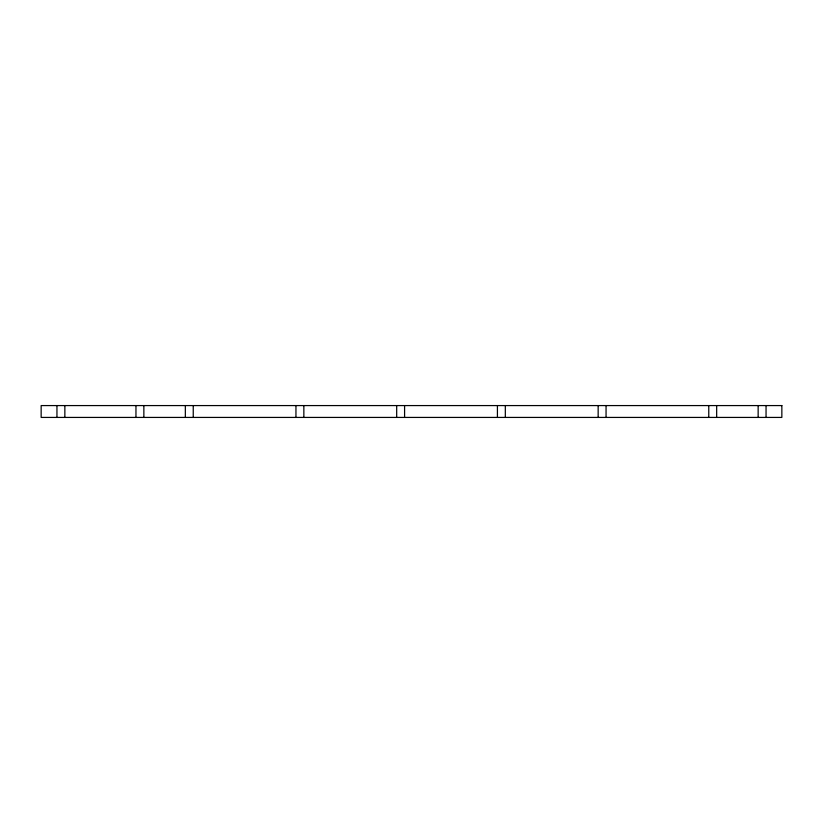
<?xml version="1.0" encoding="UTF-8"?>
<svg xmlns="http://www.w3.org/2000/svg" width="823" height="823" viewBox="0 0 823 823"><rect width="100%" height="100%" fill="white"/><g stroke="black" fill="none" stroke-linecap="round" stroke-linejoin="round"><path stroke-width="1.23" d="M766.048 405.574L766.048 417.426M758.148 405.574L758.148 417.426M716.668 405.574L716.668 417.426M708.768 405.574L708.768 417.426M606.057 405.574L606.057 417.426M598.156 405.574L598.156 417.426M505.322 405.574L505.322 417.426M497.421 405.574L497.421 417.426M404.587 405.574L404.587 417.426M396.686 405.574L396.686 417.426M303.852 405.574L303.852 417.426M295.951 405.574L295.951 417.426M193.24 405.574L193.24 417.426M185.34 405.574L185.34 417.426M143.86 405.574L143.86 417.426M135.96 405.574L135.96 417.426M64.852 405.574L64.852 417.426M56.952 405.574L56.952 417.426M781.85 405.574L41.15 405.574L41.15 417.426L781.85 417.426L781.85 405.574"/></g></svg>
